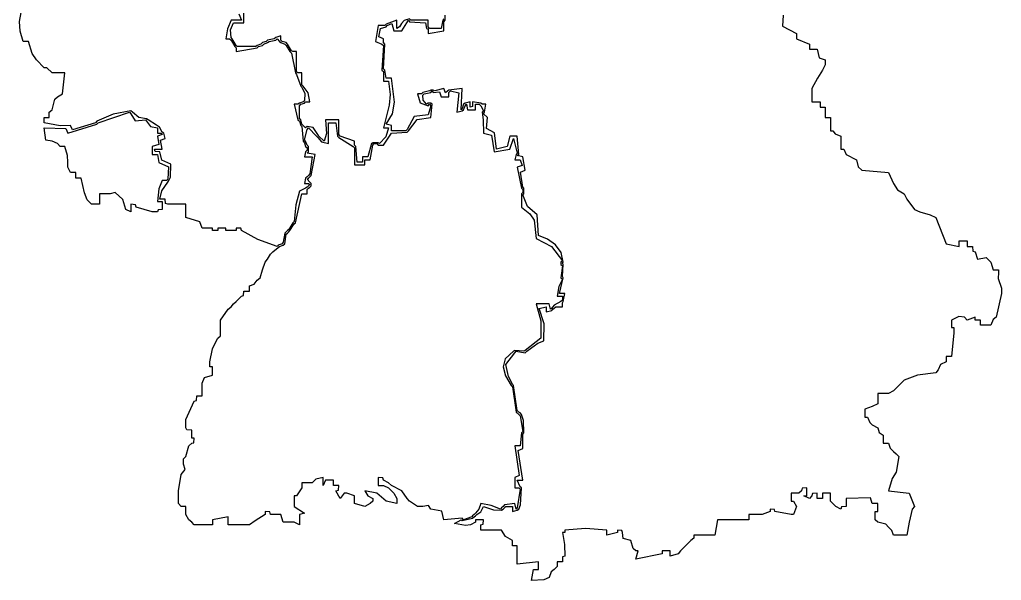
# Model space of a CAD drawing. Extents: x 16 to 685, y 19 to 909.
# Drawn here: x 30 to 614, y 19 to 353 of the extents above; entities that cross this region are included whole.
import ezdxf

# ---------------------------------------------------------------- set-up
doc = ezdxf.new("R2010")
doc.units = 0
for name, color, linetype in [('bay', 7, 'CONTINUOUS'), ('bw', 7, 'CONTINUOUS'), ('hes', 7, 'CONTINUOUS'), ('rp', 7, 'CONTINUOUS'), ('sar', 7, 'CONTINUOUS')]:
    doc.layers.add(name, color=color, linetype=linetype)

msp = doc.modelspace()

# ---------------------------------------------------------------- linework, layer by layer
at = {"layer": 'bay', "color": 7}
for points in [[(335.562222, 25.682222), (338.666667, 25.682222), (338.666667, 30.197778), (325.966667, 28.786667), (325.966667, 39.793333), (323.144444, 39.793333), (323.144444, 42.897778), (319.052222, 45.367222), (316.653333, 49.106667), (304.235556, 49.106667), (304.235556, 52.211111), (305.717222, 52.599167), (305.928889, 55.315556), (301.131111, 55.315556), (301.131111, 53.904444), (298.119271, 52.22434), (295.239722, 51.893611), (288.713333, 53.057778), (292.664444, 55.315556), (293.228889, 54.751111), (299.437778, 56.162222), (300.284444, 57.008889), (301.131111, 57.573333), (301.977778, 58.42), (304.376667, 60.078056), (305.928889, 63.217778), (311.926111, 61.242222), (316.653333, 60.96), (317.5, 61.524444), (318.346667, 62.371111), (319.193333, 63.217778), (323.144444, 63.217778), (323.144444, 60.113333), (325.966667, 60.96), (326.813333, 61.524444), (327.871667, 64.170278), (328.506667, 74.224444), (327.66, 74.788889), (325.966667, 78.74), (329.353333, 78.74), (326.531111, 96.52), (329.353333, 97.648889), (329.353333, 106.115556), (329.917778, 106.962222), (329.741389, 114.264722), (328.506667, 117.968889), (327.66, 118.815556), (326.813333, 119.38), (325.966667, 120.226667), (323.708889, 135.184444), (323.144444, 136.031111), (320.745556, 140.440833), (319.193333, 147.602222), (324.555556, 154.657778), (325.402222, 155.504444), (330.764444, 154.657778), (331.611111, 155.504444), (338.172778, 160.302222), (341.771111, 161.713333), (341.9475, 171.838056), (338.948889, 180.904444), (343.182222, 182.033333), (343.182222, 178.928889), (346.568889, 179.775556), (347.133333, 180.622222), (347.98, 181.186667), (348.826667, 182.033333), (352.777778, 182.033333), (352.777778, 184.291111), (353.342222, 185.137778), (354.188889, 189.935556), (351.084444, 189.935556), (353.342222, 199.248889), (352.777778, 200.095556), (353.342222, 207.151111), (352.777778, 207.997778), (353.342222, 208.562222), (352.041354, 214.405104), (348.650278, 218.898611), (343.936285, 222.175035), (338.666667, 224.366667), (337.82, 236.784444), (331.999167, 241.758611), (329.353333, 248.637778), (329.917778, 249.202222), (329.917778, 252.588889), (329.353333, 253.153333), (327.942222, 262.184444), (330.764444, 263.313333), (329.353333, 271.215556), (325.966667, 272.062222), (326.813333, 272.626667), (325.966667, 283.633333), (321.451111, 283.633333), (320.04, 277.424444), (313.548889, 275.731111), (312.42, 285.608889), (307.622222, 288.148889), (308.186667, 294.64), (305.928889, 296.897778), (306.493333, 297.744444), (307.34, 302.542222), (305.082222, 302.542222), (304.235556, 303.106667), (299.437778, 303.953333), (299.261389, 301.236944), (298.026667, 300.848889), (298.026667, 303.953333), (294.922222, 303.106667), (294.075556, 302.542222), (293.228889, 300.002222), (292.664444, 299.155556), (293.228889, 311.855556), (285.326667, 311.008889), (284.762222, 310.444444), (283.351111, 309.315556), (282.222222, 311.855556), (276.86, 310.444444), (276.013333, 311.008889), (274.602222, 311.008889), (273.755556, 310.444444), (269.804444, 309.597778), (268.957778, 308.751111), (266.7, 308.751111), (268.216944, 303.424167), (272.908889, 301.695556), (273.755556, 302.542222), (274.602222, 301.695556), (272.908889, 296.333333), (264.724444, 295.204444), (260.491111, 287.584444), (259.644444, 286.737778), (251.177778, 286.737778), (251.177778, 289.842222), (248.073333, 290.688889), (251.812778, 296.831632), (253.012222, 303.8475), (251.177778, 318.064444), (248.073333, 318.064444), (247.226667, 322.862222), (246.38, 323.708889), (247.226667, 338.384444), (246.38, 339.231111), (246.38, 341.488889), (243.557778, 342.617778), (244.686667, 347.697778), (248.073333, 348.544444), (248.637778, 349.391111), (251.46, 350.52), (252.588889, 346.286667), (257.386667, 346.286667), (261.337778, 352.495556), (261.902222, 351.648889), (271.497778, 351.084444), (272.062222, 347.697778), (272.908889, 347.133333), (272.908889, 344.593333), (282.222222, 346.286667), (282.222222, 351.648889), (283.068889, 352.495556), (283.068889, 355.6)], [(484.011111, 355.6), (483.728889, 349.108889), (491.913333, 344.593333), (491.913333, 341.488889), (499.815556, 338.384444), (499.815556, 335.28), (504.331111, 335.28), (505.46, 330.2), (509.128889, 329.071111), (509.128889, 325.966667), (507.435556, 322.862222), (504.542778, 318.099722), (501.226667, 311.855556), (501.226667, 303.953333), (506.024444, 303.953333), (506.024444, 300.848889), (509.128889, 300.848889), (509.128889, 294.64), (512.233333, 294.64), (512.233333, 286.737778), (513.644444, 286.737778), (515.090833, 284.868056), (518.442222, 283.633333), (518.442222, 275.731111), (520.135556, 275.731111), (521.546667, 272.626667), (527.755556, 269.522222), (528.778611, 265.359444), (530.86, 263.313333), (546.664444, 261.902222), (549.768889, 255.411111), (552.1325, 251.565833), (555.977778, 249.202222), (557.671111, 246.097778), (562.186667, 239.888889), (565.291111, 238.477778), (571.5, 236.784444), (574.886667, 235.091111), (581.095556, 219.568889), (588.715556, 217.875556), (588.715556, 221.262222), (593.513333, 221.262222), (593.513333, 217.875556), (596.617778, 217.875556), (596.829444, 215.159167), (598.311111, 214.771111), (599.722222, 210.255556), (604.802222, 211.384444), (607.624444, 208.562222), (609.035556, 204.046667), (612.14, 204.046667), (612.14, 202.353333), (611.928333, 198.860833), (613.833333, 193.04), (613.833333, 189.935556), (610.728889, 175.824444), (608.859167, 174.378056), (607.624444, 171.026667), (601.415556, 171.026667), (601.415556, 174.131111), (598.311111, 174.131111), (598.311111, 175.824444), (593.513333, 174.131111), (591.82, 175.824444), (588.539167, 176.247778), (584.2, 174.131111), (584.2, 169.615556), (585.611111, 169.615556), (585.611111, 166.511111), (584.2, 152.4), (581.095556, 152.4), (581.095556, 149.295556), (577.708889, 147.602222), (576.297778, 144.497778), (574.886667, 142.804444), (563.88, 141.393333), (555.977778, 138.288889), (554.284444, 136.595556), (552.873333, 135.184444), (551.18, 133.491111), (549.768889, 132.08), (546.664444, 130.386667), (540.455556, 130.386667), (540.455556, 124.177778), (537.068889, 122.766667), (532.553333, 121.073333), (532.553333, 116.275556), (534.246667, 116.275556), (535.657778, 113.171111), (537.068889, 111.76), (540.455556, 110.066667), (541.266944, 107.173889), (543.56, 105.551111), (543.56, 100.753333), (546.664444, 100.753333), (547.6875, 97.825278), (549.768889, 95.955556), (551.18, 94.544444), (552.873333, 92.851111), (551.18, 83.537778), (548.922222, 79.833611), (546.664444, 72.531111), (559.082222, 71.12), (562.186667, 63.217778), (560.775556, 61.524444), (559.082222, 53.904444), (557.671111, 46.002222), (549.768889, 46.002222), (548.745833, 48.930278), (546.664444, 50.8), (545.041667, 52.669722), (540.455556, 53.904444), (538.762222, 55.315556), (538.762222, 60.113333), (540.455556, 60.113333), (540.455556, 64.911111), (537.068889, 64.911111), (535.94, 68.297778), (521.546667, 68.015556), (521.546667, 63.217778), (518.830278, 63.006111), (518.442222, 61.524444), (515.337778, 63.217778), (512.233333, 66.322222), (512.233333, 71.12), (507.435556, 71.12), (507.435556, 68.015556), (504.331111, 68.015556), (504.331111, 71.12), (501.614722, 70.908333), (501.226667, 69.426667), (499.815556, 68.015556), (496.428889, 69.426667), (498.122222, 69.426667), (498.122222, 74.224444), (495.405833, 74.012778), (495.017778, 72.531111), (493.324444, 71.12), (488.808889, 71.12), (488.808889, 66.322222), (490.22, 66.322222), (491.913333, 63.217778), (490.22, 58.42), (488.808889, 58.42), (479.213333, 60.113333), (478.860556, 61.348056), (476.391111, 61.524444), (476.391111, 60.113333), (471.593333, 58.42), (463.691111, 58.42), (463.691111, 55.315556), (445.064444, 55.315556), (443.371111, 46.002222), (430.953333, 46.002222), (430.953333, 44.308889), (429.26, 42.897778), (423.051111, 36.688889), (421.64, 34.995556), (416.842222, 33.584444), (416.842222, 36.688889), (412.044444, 36.688889), (412.044444, 34.995556), (396.522222, 31.891111), (397.933333, 36.688889), (396.522222, 36.688889), (394.828889, 38.1), (393.417778, 42.897778), (388.902222, 44.026667), (388.62, 47.695556), (388.231944, 48.930278), (385.515556, 49.106667), (385.515556, 47.695556), (379.306667, 46.002222), (379.306667, 49.106667), (366.641944, 50.059167), (354.188889, 49.106667), (354.188889, 47.695556), (352.777778, 47.695556), (354.0125, 40.64), (354.188889, 33.584444), (352.954167, 33.161111), (352.777778, 30.197778), (349.673333, 30.197778), (349.673333, 27.375556), (347.98, 25.682222), (346.110278, 24.235833), (344.875556, 20.884444), (341.771111, 19.473333), (334.433333, 19.191111), (335.562222, 25.682222), (335.562222, 25.682222)]]:
    msp.add_lwpolyline(points, dxfattribs=at)
at = {"layer": 'bw', "color": 7}
msp.add_lwpolyline([(133.773333, 52.211111), (132.362222, 53.904444), (130.668889, 55.315556), (128.975556, 58.42), (128.975556, 63.217778), (126.153333, 63.217778), (124.46, 64.911111), (124.46, 72.531111), (126.153333, 82.126667), (128.411111, 85.231111), (127.564444, 88.335556), (127.564444, 91.44), (128.975556, 92.851111), (130.668889, 99.342222), (132.362222, 100.753333), (133.596944, 101.141389), (133.773333, 103.857778), (132.362222, 103.857778), (132.362222, 108.655556), (129.398889, 108.831944), (128.975556, 110.066667), (128.975556, 111.76), (128.975556, 114.864444), (133.773333, 125.871111), (135.255, 126.259167), (135.466667, 128.975556), (138.571111, 128.975556), (138.571111, 136.595556), (139.982222, 139.982222), (144.78, 141.393333), (144.78, 146.191111), (143.086667, 146.191111), (143.086667, 149.295556), (144.78, 156.915556), (146.191111, 160.02), (147.884444, 163.406667), (149.577778, 164.817778), (149.577778, 166.511111), (149.577778, 169.615556), (149.577778, 171.026667), (149.577778, 174.131111), (154.093333, 180.622222), (155.786667, 182.033333), (157.197778, 183.726667), (158.891111, 185.137778), (160.302222, 186.831111), (161.995556, 188.242222), (163.230278, 188.630278), (163.406667, 191.346667), (166.793333, 191.346667), (166.793333, 194.451111), (169.474444, 195.509444), (171.308889, 197.837778), (173.002222, 199.248889), (174.413333, 204.046667), (176.106667, 208.562222), (177.517778, 210.255556), (179.211111, 213.36), (180.622222, 214.771111), (183.726667, 217.311111), (184.573333, 217.875556), (186.831111, 218.722222), (187.677778, 219.568889), (188.524444, 225.213333), (189.371111, 225.777778), (190.217778, 226.624444), (190.782222, 227.471111), (193.322222, 231.422222), (194.168889, 231.986667), (197.837778, 249.202222), (200.942222, 249.202222), (200.942222, 251.742222), (201.788889, 252.588889), (202.635556, 253.153333), (203.482222, 254), (203.482222, 255.411111), (202.635556, 256.257778), (200.942222, 257.951111), (201.788889, 258.515556), (202.635556, 259.362222), (203.482222, 260.208889), (205.74, 272.626667), (200.942222, 273.473333), (201.788889, 274.32), (201.788889, 277.424444), (200.942222, 278.271111), (200.095556, 280.528889), (199.531111, 281.375556), (200.942222, 287.584444), (201.788889, 288.431111), (206.586667, 283.633333), (207.433333, 282.786667), (209.585278, 280.105556), (213.642222, 279.117778), (213.642222, 291.535556), (218.157778, 291.535556), (219.004444, 283.633333), (219.851111, 282.786667), (228.317778, 277.424444), (229.164444, 276.577778), (229.164444, 266.417778), (235.373333, 266.417778), (235.373333, 269.522222), (238.477778, 269.522222), (240.171111, 278.271111), (240.735556, 279.117778), (242.428889, 279.117778), (243.275556, 278.271111), (246.38, 278.271111), (251.177778, 285.326667), (260.491111, 285.891111), (261.337778, 286.737778), (266.417778, 293.511111), (274.602222, 294.64), (275.448889, 302.542222), (274.602222, 303.106667), (272.908889, 303.106667), (272.062222, 302.542222), (270.086667, 304.905833), (269.804444, 307.904444), (270.651111, 308.751111), (274.602222, 309.597778), (275.448889, 310.444444), (276.013333, 309.597778), (279.682222, 309.88), (280.811111, 307.057778), (285.326667, 307.057778), (285.326667, 309.597778), (286.173333, 310.444444), (291.253333, 309.315556), (290.124444, 297.744444), (293.228889, 298.591111), (294.075556, 299.155556), (294.922222, 301.695556), (295.768889, 302.542222), (296.333333, 299.155556), (301.131111, 299.155556), (301.131111, 302.542222), (303.388889, 302.542222), (304.235556, 301.695556), (305.928889, 298.591111), (305.082222, 297.744444), (305.717222, 293.334722), (305.928889, 285.326667), (310.726667, 284.197778), (312.137778, 274.32), (321.451111, 275.731111), (323.708889, 282.222222), (325.966667, 273.473333), (325.402222, 272.626667), (324.555556, 269.522222), (327.66, 269.522222), (328.788889, 266.135556), (325.966667, 265.006667), (328.506667, 252.588889), (329.353333, 251.742222), (329.353333, 250.048889), (328.506667, 249.202222), (328.506667, 241.3), (333.485243, 237.238646), (335.950278, 233.574167), (337.255556, 222.673333), (346.286667, 217.946111), (352.777778, 209.408889), (351.931111, 208.562222), (351.931111, 207.151111), (352.777778, 206.304444), (351.931111, 199.248889), (352.777778, 198.402222), (350.696389, 194.168889), (349.673333, 188.242222), (352.777778, 188.242222), (352.777778, 185.984444), (351.931111, 185.137778), (347.98, 182.88), (347.133333, 182.033333), (346.568889, 181.186667), (345.722222, 180.622222), (344.875556, 183.726667), (337.255556, 183.726667), (339.936667, 173.6725), (340.077778, 163.406667), (330.764444, 156.068889), (329.917778, 155.504444), (324.555556, 156.068889), (323.708889, 155.504444), (318.725903, 150.980069), (317.5, 146.191111), (319.025764, 140.978819), (322.297778, 135.184444), (323.144444, 134.337778), (325.402222, 119.38), (325.966667, 118.815556), (326.813333, 117.968889), (327.66, 117.122222), (329.353333, 107.808889), (328.506667, 106.962222), (327.66, 99.342222), (324.555556, 99.342222), (327.095556, 81.562222), (324.555556, 80.433333), (324.555556, 74.224444), (326.813333, 74.224444), (327.66, 73.377778), (325.966667, 62.371111), (325.402222, 61.524444), (324.555556, 64.911111), (318.346667, 64.064444), (317.5, 63.217778), (316.653333, 62.371111), (316.088889, 61.524444), (310.373889, 63.852778), (304.235556, 64.911111), (303.2125, 61.665556), (301.131111, 59.266667), (300.284444, 58.42), (299.437778, 57.573333), (298.873333, 57.008889), (294.075556, 55.315556), (293.228889, 56.162222), (282.222222, 55.315556), (281.093333, 60.395556), (274.602222, 61.524444), (273.191111, 63.782222), (269.804444, 63.217778), (266.7, 63.217778), (261.902222, 66.322222), (260.491111, 68.015556), (257.386667, 72.531111), (251.177778, 75.635556), (249.484444, 77.328889), (246.38, 78.74), (245.991944, 80.221667), (243.275556, 80.433333), (243.275556, 75.635556), (246.38, 75.635556), (249.484444, 74.224444), (251.177778, 72.531111), (252.588889, 71.12), (254.282222, 68.015556), (254.282222, 64.911111), (248.073333, 66.322222), (242.464167, 71.12), (235.373333, 72.531111), (237.066667, 69.426667), (240.171111, 68.015556), (240.171111, 66.322222), (238.477778, 64.911111), (235.373333, 63.217778), (229.164444, 64.911111), (229.164444, 69.426667), (224.648889, 71.12), (222.955556, 71.12), (220.697778, 68.015556), (218.157778, 72.531111), (219.639444, 72.919167), (219.851111, 75.635556), (216.746667, 75.635556), (216.746667, 78.74), (211.948889, 78.74), (210.537778, 75.635556), (210.537778, 80.433333), (206.128056, 79.410278), (204.046667, 77.328889), (197.837778, 77.328889), (197.837778, 74.224444), (194.733333, 69.426667), (193.322222, 69.426667), (193.322222, 63.217778), (199.531111, 59.266667), (196.426667, 58.42), (196.426667, 52.211111), (193.322222, 53.904444), (191.628889, 53.904444), (186.831111, 53.904444), (185.42, 58.42), (179.211111, 58.42), (178.823056, 59.901667), (176.106667, 60.113333), (176.106667, 58.42), (170.18, 54.680556), (166.793333, 52.211111), (165.1, 52.211111), (154.093333, 52.211111), (154.093333, 57.008889), (144.78, 55.315556), (144.78, 52.211111), (133.773333, 52.211111), (133.773333, 52.211111)], dxfattribs=at)
at = {"layer": 'hes', "color": 7}
for points in [[(230.011111, 277.424444), (229.164444, 278.271111), (229.164444, 280.528889), (220.697778, 283.633333), (219.851111, 284.48), (219.851111, 293.228889), (211.948889, 293.228889), (212.478056, 285.079722), (211.102222, 280.528889), (207.997778, 283.633333), (207.433333, 284.48), (204.611111, 288.713333), (200.942222, 289.277778), (200.095556, 288.431111), (198.684444, 289.842222), (197.837778, 290.688889), (197.273333, 293.228889), (196.426667, 293.793333), (196.426667, 301.695556), (197.273333, 302.542222), (199.531111, 303.106667), (200.095556, 303.953333), (202.635556, 303.953333), (201.718333, 309.350833), (198.684444, 313.266667), (197.837778, 314.113333), (197.837778, 321.168889), (195.58, 321.168889), (194.733333, 322.015556), (194.733333, 333.868889), (192.475556, 333.868889), (191.628889, 334.433333), (189.371111, 338.384444), (188.524444, 339.231111), (186.266667, 339.795556), (185.42, 340.642222), (185.42, 343.182222), (182.315556, 342.335556), (181.468889, 341.488889), (177.517778, 340.642222), (176.671111, 339.795556), (174.413333, 339.231111), (173.566667, 338.384444), (171.308889, 337.537778), (170.462222, 336.973333), (159.455556, 336.973333), (158.891111, 337.537778), (156.351111, 341.488889), (155.786667, 342.335556), (155.433889, 346.815833), (157.197778, 351.084444), (163.406667, 351.084444), (163.406667, 357.293333)], [(282.222222, 353.342222), (281.657778, 352.495556), (280.811111, 347.697778), (273.755556, 347.697778), (272.908889, 348.544444), (272.908889, 352.495556), (262.748889, 352.495556), (261.902222, 353.342222), (258.647847, 352.460278), (257.033889, 350.52), (255.949097, 348.579722), (254.282222, 347.697778), (254.282222, 352.495556), (248.073333, 350.237778), (247.226667, 349.391111), (243.275556, 349.391111), (241.582222, 339.795556), (245.533333, 338.384444), (246.38, 337.537778), (245.533333, 322.862222), (246.38, 322.015556), (246.38, 316.371111), (249.484444, 316.371111), (250.428125, 308.274861), (249.837222, 301.977778), (246.38, 288.431111), (249.484444, 288.431111), (247.861667, 283.245278), (244.122222, 279.117778), (243.275556, 279.682222), (240.171111, 279.682222), (239.324444, 279.117778), (237.066667, 271.215556), (233.962222, 271.215556), (233.962222, 268.111111), (230.857778, 268.111111), (230.011111, 277.424444), (230.011111, 277.424444)]]:
    msp.add_lwpolyline(points, dxfattribs=at)
at = {"layer": 'rp', "color": 7}
for points in [[(161.995556, 227.471111), (161.6075, 228.705833), (158.891111, 228.882222), (158.891111, 227.471111), (152.682222, 227.471111), (152.682222, 228.882222), (147.884444, 228.882222), (147.884444, 227.471111), (144.78, 227.471111), (144.78, 228.882222), (138.571111, 228.882222), (137.16, 232.551111), (128.975556, 235.091111), (128.975556, 242.993333), (118.251111, 242.993333), (116.769444, 243.381389), (116.557778, 246.097778), (113.453333, 246.097778), (114.688056, 250.966111), (118.251111, 256.257778), (118.815556, 257.104444), (119.803333, 259.185833), (119.944444, 266.982222), (114.582222, 269.24), (113.453333, 274.32), (110.736944, 274.496389), (110.348889, 275.731111), (114.864444, 275.731111), (113.735556, 281.093333), (116.557778, 282.222222), (115.711111, 285.326667), (114.864444, 285.891111), (113.263715, 288.863264), (111.371944, 290.195), (106.397778, 293.228889), (105.551111, 293.793333), (101.000278, 294.710556), (97.084444, 297.744444), (96.237778, 298.591111), (85.654444, 296.545), (75.917778, 292.382222), (75.071111, 291.535556), (61.524444, 287.302222), (60.395556, 289.842222), (54.186667, 289.630556), (44.591111, 291.535556), (44.591111, 294.64), (47.695556, 294.64), (47.695556, 297.744444), (49.388889, 299.155556), (51.082222, 305.646667), (52.493333, 307.057778), (55.597778, 308.751111), (57.008889, 321.168889), (49.388889, 321.168889), (46.284444, 324.273333), (44.591111, 324.273333), (40.075556, 329.071111), (37.570833, 332.74), (35.277778, 339.795556), (32.173333, 339.795556), (30.427083, 346.07941), (30.056667, 351.754722), (32.173333, 363.502222)], [(160.302222, 356.446667), (161.995556, 352.495556), (155.786667, 352.495556), (153.705278, 347.521389), (152.682222, 341.488889), (154.94, 341.488889), (155.786667, 340.642222), (158.044444, 336.973333), (158.891111, 336.126667), (158.891111, 333.868889), (171.308889, 336.126667), (172.155556, 336.973333), (174.413333, 337.537778), (175.26, 338.384444), (177.517778, 339.231111), (178.364444, 339.795556), (182.315556, 340.642222), (183.162222, 341.488889), (184.573333, 339.795556), (185.42, 339.231111), (187.677778, 338.384444), (188.524444, 337.537778), (190.782222, 333.868889), (191.628889, 333.022222), (194.168889, 321.168889), (194.733333, 320.322222), (197.273333, 313.266667), (197.837778, 312.702222), (199.742778, 308.856944), (199.531111, 304.8), (198.684444, 303.953333), (196.426667, 303.106667), (195.58, 302.542222), (193.322222, 302.542222), (195.58, 293.228889), (196.426667, 292.382222), (197.273333, 289.842222), (197.837778, 289.277778), (198.684444, 280.528889), (199.531111, 279.682222), (200.095556, 277.424444), (200.942222, 276.577778), (200.942222, 275.166667), (200.095556, 274.32), (199.531111, 271.215556), (204.046667, 271.215556), (202.635556, 261.055556), (201.788889, 260.208889), (200.942222, 259.362222), (200.095556, 258.515556), (199.531111, 255.411111), (201.788889, 255.411111), (202.635556, 254.846667), (201.788889, 254), (200.942222, 253.153333), (200.095556, 252.588889), (196.426667, 250.895556), (194.345278, 242.711111), (193.322222, 232.833333), (192.475556, 231.986667), (190.217778, 228.035556), (189.371111, 227.471111), (188.524444, 226.624444), (187.677778, 225.777778), (186.831111, 220.415556), (186.266667, 219.568889), (183.726667, 218.722222), (183.162222, 217.875556), (171.626389, 222.038333), (161.995556, 227.471111), (161.995556, 227.471111)]]:
    msp.add_lwpolyline(points, dxfattribs=at)
at = {"layer": 'sar', "color": 7}
msp.add_lwpolyline([(93.133333, 239.888889), (91.510556, 245.921389), (86.924444, 250.048889), (83.82, 249.202222), (80.715556, 249.202222), (79.022222, 249.202222), (77.611111, 249.202222), (77.611111, 242.993333), (74.224444, 242.993333), (72.813333, 242.993333), (70.216007, 245.656806), (68.544722, 249.907778), (66.604444, 258.515556), (63.5, 258.515556), (63.5, 261.902222), (60.395556, 261.902222), (58.702222, 265.006667), (58.702222, 268.111111), (58.490556, 272.132778), (57.008889, 277.424444), (54.186667, 277.424444), (52.493333, 279.117778), (49.388889, 280.528889), (45.72, 281.093333), (44.591111, 288.431111), (57.573333, 288.148889), (58.702222, 285.326667), (75.917778, 290.688889), (76.764444, 291.535556), (95.391111, 297.744444), (96.237778, 296.897778), (98.777778, 292.664444), (104.986667, 293.228889), (105.551111, 292.382222), (107.95, 289.348333), (112.042222, 288.431111), (112.042222, 285.326667), (114.3, 285.326667), (114.864444, 284.48), (112.042222, 283.633333), (112.888889, 278.553333), (108.937778, 277.424444), (108.937778, 272.626667), (112.042222, 272.626667), (112.888889, 267.828889), (118.533333, 265.288889), (118.251111, 257.951111), (117.404444, 257.104444), (114.864444, 257.104444), (112.818333, 252.165556), (112.042222, 244.686667), (114.864444, 244.686667), (114.864444, 239.888889), (112.395, 239.7125), (112.042222, 238.477778), (108.937778, 238.477778), (99.342222, 241.3), (98.954167, 242.781667), (96.237778, 242.993333), (96.237778, 238.477778), (93.133333, 239.888889), (93.133333, 239.888889)], dxfattribs=at)

doc.saveas('drawing.dxf')
